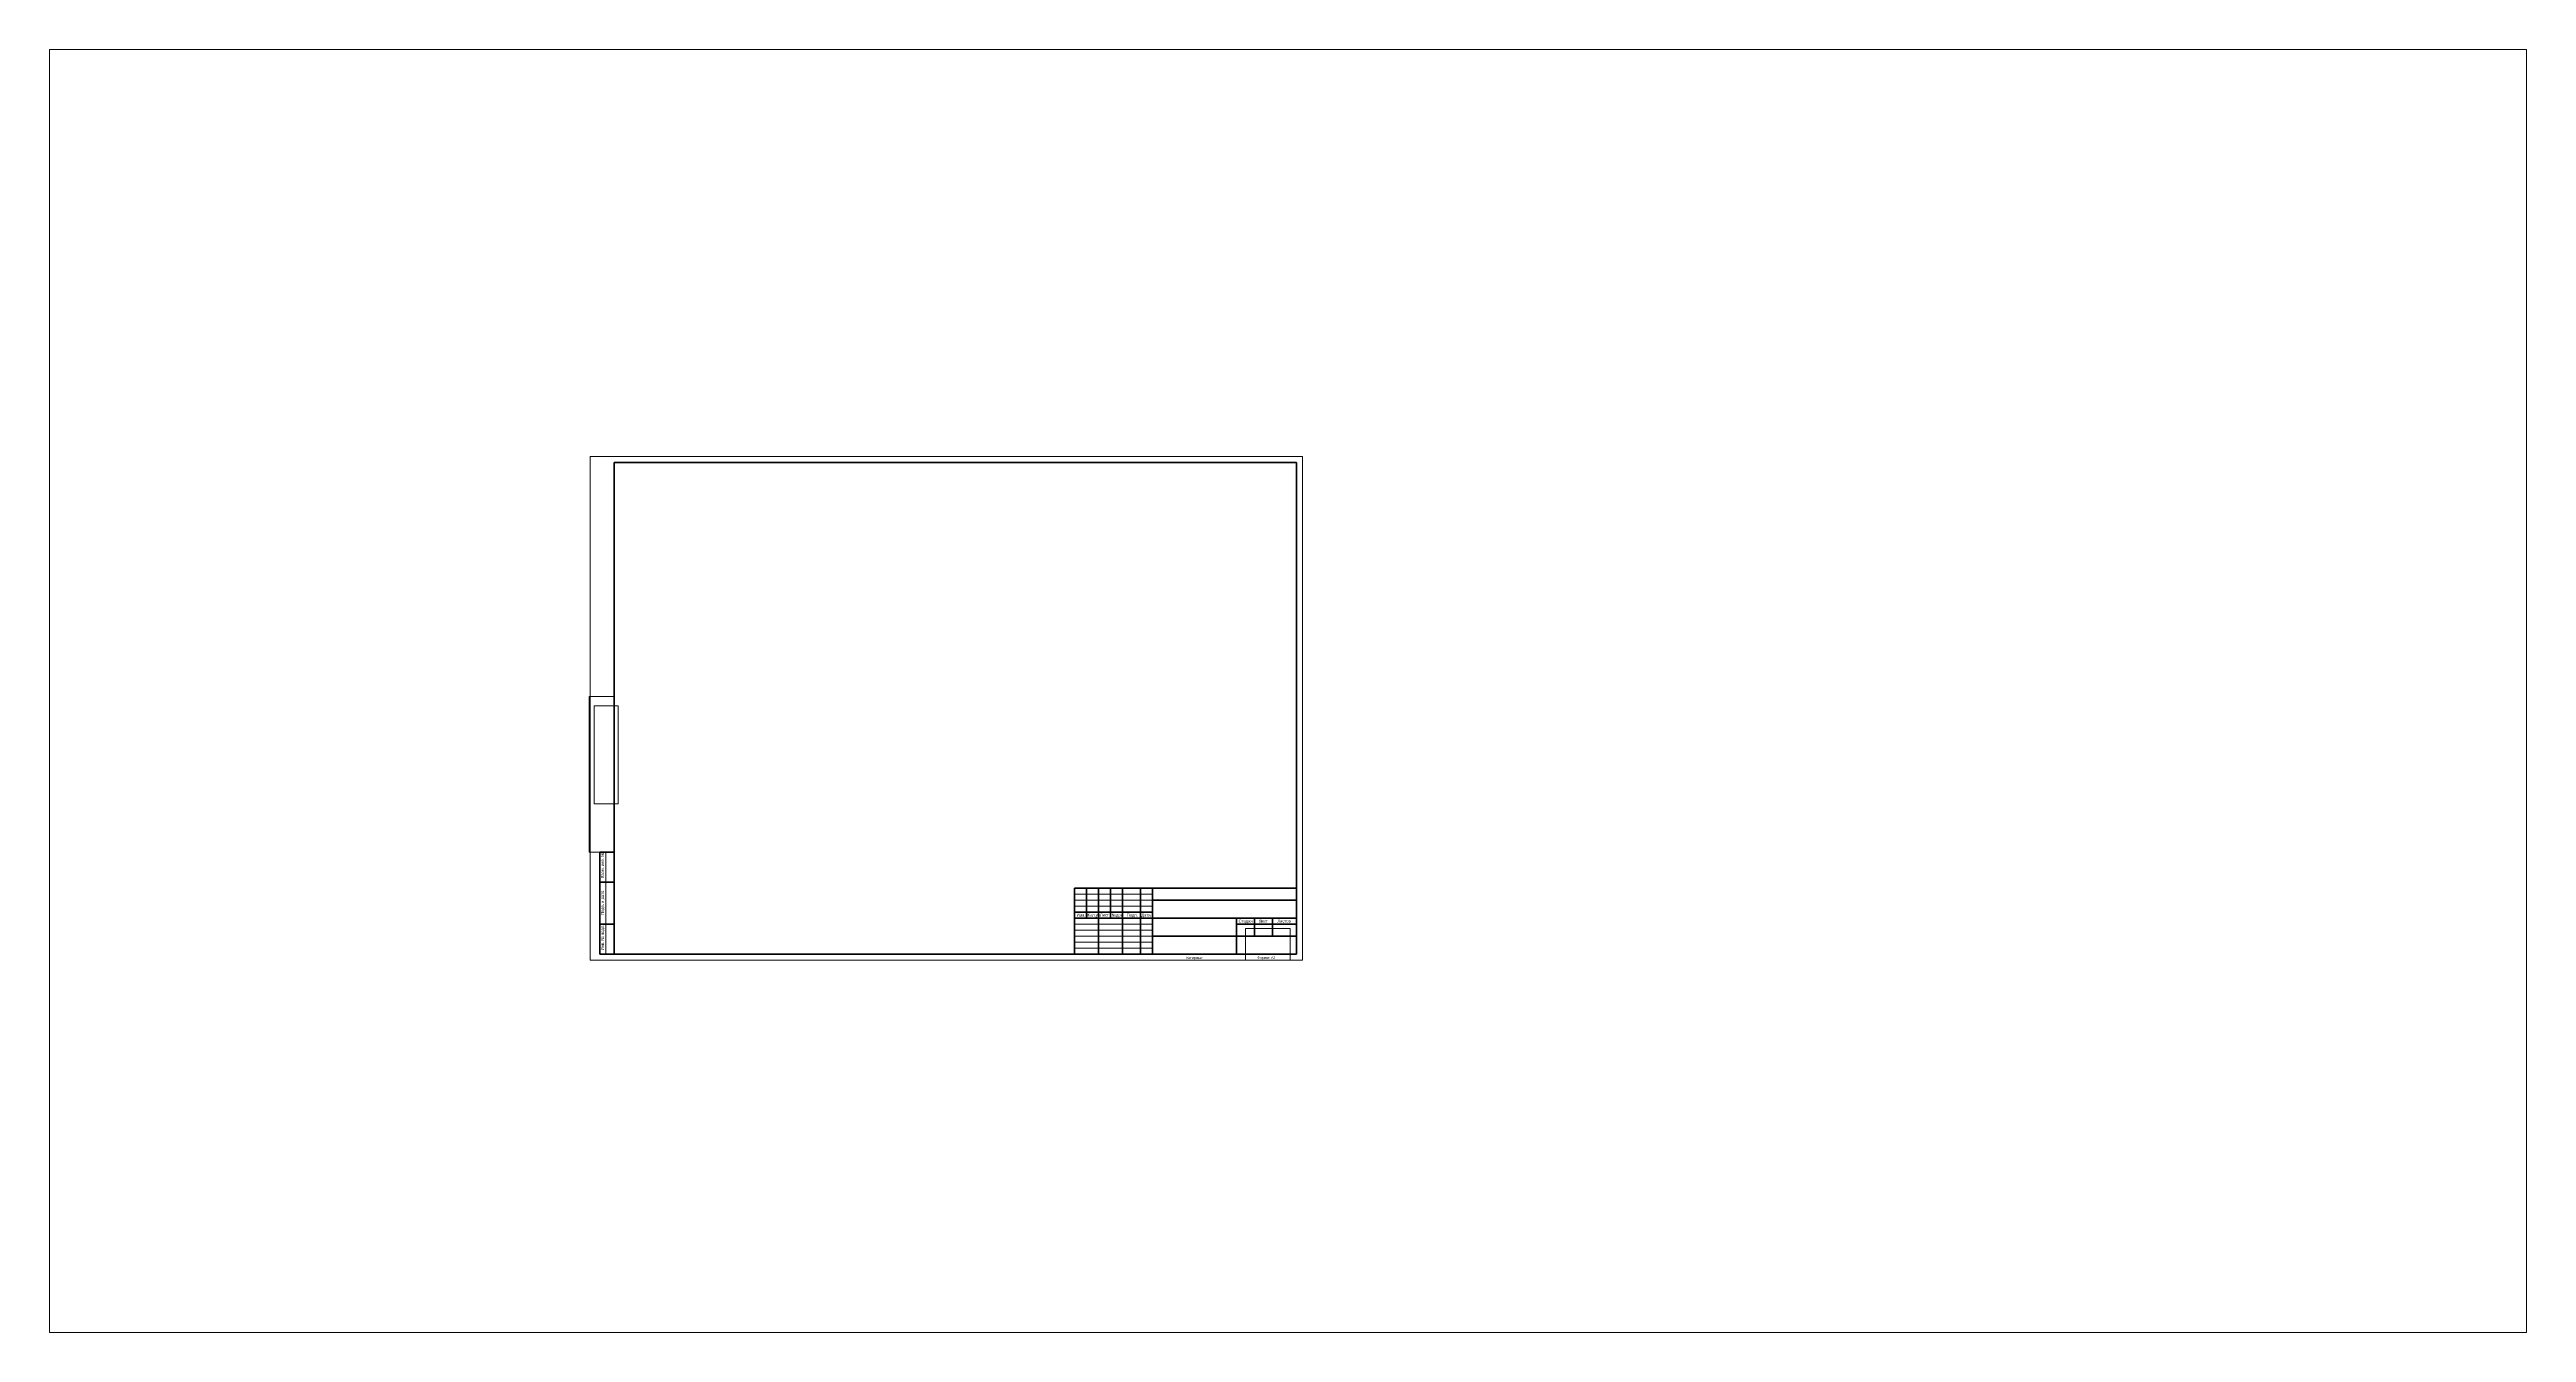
# Paper-space layout 'Layout1' of a CAD drawing. Header units: millimetres. Extents: x -451 to 1615, y -310 to 759.
# The model-space entities are those that its viewports show. They can reach past a viewport. Long polylines and large blocks are cut down to what shows.
import ezdxf

# ---------------------------------------------------------------- set-up
doc = ezdxf.new("R2010")
doc.units = ezdxf.units.MM
doc.layers.add('G-ANNO-NPLT', color=7, linetype='Continuous', plot=False)
for name, color, linetype, lineweight in [('G-ANNO-TEXT', 7, 'Continuous', 9), ('G-ANNO-TTLB', 7, 'Continuous', 9), ('G-ANNO-TTLB-THIN', 7, 'Continuous', 9)]:
    doc.layers.add(name, color=color, linetype=linetype, lineweight=lineweight)
doc.styles.add('GOST Common_1', font='ARIALN.TTF', dxfattribs={"height": 3})
doc.styles.add('GOST Common_I_10', font='ARIALN.TTF', dxfattribs={"height": 2.5})
doc.styles.add('GOST Common_I_11', font='ARIALN.TTF', dxfattribs={"height": 2})
doc.styles.add('GOST Common_I_13', font='ARIALN.TTF', dxfattribs={"height": 2.8})
doc.styles.add('GOST Common_I_7', font='ARIALN.TTF', dxfattribs={"height": 3})
doc.styles.add('GOST Common_I_8', font='ARIALN.TTF', dxfattribs={"height": 2.5})
doc.styles.add('GOST Common_I_9', font='ARIALN.TTF', dxfattribs={"height": 2.5})
doc.styles.add('ISOCPEUR_I', font='ARIALN.TTF', dxfattribs={"height": 2})
doc.styles.add('ISOCPEUR_I_1', font='ARIALN.TTF', dxfattribs={"height": 2.5})
picture_1 = doc.add_image_def('image1.png', size_in_pixel=(877, 621))

# ---------------------------------------------------------------- blocks, each defined once
blk = doc.blocks.new('Штамп ГОСТ - A2A-499204-План на отм_0_000')
at = {"layer": 'G-ANNO-TTLB'}
for p, q in [((-192, 271.5), (-192, -148.5)), ((-192, 271.5), (402, 271.5)), ((402, 271.5), (402, -148.5)), ((-192, -58.5), (-192, 216.5)), ((402, -148.5), (-192, -148.5))]:
    blk.add_line(p, q, dxfattribs=at)
at = {"layer": 'G-ANNO-TTLB', "lineweight": 35}
for p, q in [((-172, 266.5), (-172, -143.5)), ((397, 266.5), (-172, 266.5)), ((397, -143.5), (397, 266.5)), ((-184, -58.5), (-184, -143.5)), ((-184, -58.5), (-172, -58.5)), ((-184, -83.5), (-172, -83.5)), ((212, -88.5), (212, -143.5)), ((397, -88.5), (212, -88.5)), ((222, -88.5), (222, -113.5)), ((232, -88.5), (232, -143.5)), ((242, -88.5), (242, -113.5)), ((252, -88.5), (252, -143.5)), ((267, -88.5), (267, -143.5)), ((277, -88.5), (277, -143.5)), ((397, -98.5), (277, -98.5)), ((-184, -118.5), (-172, -118.5)), ((277, -108.5), (212, -108.5)), ((397, -113.5), (212, -113.5)), ((347, -113.5), (347, -143.5)), ((397, -118.5), (347, -118.5)), ((362, -113.5), (362, -128.5)), ((377, -113.5), (377, -128.5)), ((-184, -143.5), (-172, -143.5)), ((-172, -143.5), (397, -143.5)), ((397, -128.5), (277, -128.5))]:
    blk.add_line(p, q, dxfattribs=at)
at = {"layer": 'G-ANNO-TTLB-THIN'}
for p, q in [((-179, -58.5), (-179, -143.5)), ((277, -93.5), (212, -93.5)), ((277, -98.5), (212, -98.5)), ((277, -103.5), (212, -103.5)), ((277, -118.5), (212, -118.5)), ((277, -123.5), (212, -123.5)), ((277, -128.5), (212, -128.5)), ((277, -133.5), (212, -133.5)), ((277, -138.5), (212, -138.5))]:
    blk.add_line(p, q, dxfattribs=at)
at = {"layer": 'G-ANNO-TTLB', "char_height": 2.5, "attachment_point": 1, "rotation": 90, "style": 'GOST Common_I_9'}
for s, insert, width in [('Взам. инв. №', (-183, -80.1), 23.81), ('Подп. и дата', (-183, -110.9), 24.131), ('Инв. № подл.', (-183, -140.3), 23.249)]:
    blk.add_mtext(s, dxfattribs=dict(at, insert=insert, width=width))
at = {"layer": 'G-ANNO-TTLB', "attachment_point": 1}
for s, insert, char_height, width, style in [('Изм.', (213.7, -109.6), 2.5, 8.017, 'GOST Common_I_9'), ('Кол.уч.', (222.7, -109.6), 2.5, 10.454, 'GOST Common_I_8'), ('Лист', (233.1, -109.6), 2.5, 9.38, 'GOST Common_I_9'), ('№док.', (242.8, -109.6), 2.5, 10.101, 'GOST Common_I_10'), ('Подп.', (255.4, -109.6), 2.5, 9.941, 'GOST Common_I_9'), ('Дата', (267.6, -109.6), 2.5, 10.582, 'GOST Common_I_9'), ('Стадия', (348.7, -114.6), 2.5, 13.949, 'GOST Common_I_9'), ('Лист', (365.6, -114.6), 2.5, 9.38, 'GOST Common_I_9'), ('Листов', (381.1, -114.6), 2.5, 13.709, 'GOST Common_I_9'), ('Копировал', (305.3, -145.5), 2, 16.515, 'ISOCPEUR_I'), ('Формат: А2', (364.5, -145.4), 2, 18.198, 'GOST Common_I_11')]:
    blk.add_mtext(s, dxfattribs=dict(at, insert=insert, char_height=char_height, width=width, style=style))
at = {"layer": 'G-ANNO-TTLB'}
image = blk.add_image(picture_1, insert=(354.6, -148.5), size_in_units=(37.1, 26.3), dxfattribs=at)
image.dxf.flags = 7

msp = doc.modelspace()

# ---------------------------------------------------------------- texts
at = {"layer": 'G-ANNO-TEXT', "char_height": 3, "attachment_point": 1, "rotation": 90}
for s, insert, width, style in [('\\fGOST Common|b0|i1|c204|p34|;\\W.8; ', (12290.2, 2066.5), 1.026, 'GOST Common_I_7'), ('\\fGOST Common|b0|i1|c204|p34|;\\W.8; ', (12290.2, 2063.9), 1.026, 'GOST Common_I_7'), ('\\fGOST Common|b0|i1|c204|p34|;\\W.8; ', (12290.2, 2061), 1.026, 'GOST Common_I_7'), ('\\fGOST Common|b0|i1|c204|p34|;\\W.8; ', (12290.2, 2058.4), 1.026, 'GOST Common_I_7'), ('\\fGOST Common|b0|i1|c204|p34|;\\W.8; ', (12290.2, 2055.8), 1.026, 'GOST Common_I_7'), ('\\fGOST Common|b0|i1|c204|p34|;\\W.8; ', (12290.2, 2053.5), 1.026, 'GOST Common_I_7'), ('\\fGOST Common|b0|i1|c204|p34|;\\W.8; ', (12290.2, 2050.6), 1.026, 'GOST Common_I_7'), ('\\fGOST Common|b0|i1|c204|p34|;\\W.8; ', (12290.2, 2048.1), 1.026, 'GOST Common_I_7'), ('\\fGOST Common|b0|i1|c204|p34|;\\W.8; ', (12290.2, 2045.5), 1.026, 'GOST Common_I_7'), ('\\fGOST Common|b0|i1|c204|p34|;\\W.8; ', (12295.8, 2052.2), 1.026, 'GOST Common_I_7'), ('\\fGOST Common|b0|i0|c204|p34|;\\W.7; ', (12300.8, 2051.8), 0.898, 'GOST Common_1'), ('\\fGOST Common|b0|i0|c204|p34|;\\W.7; ', (12305.8, 2055.1), 0.898, 'GOST Common_1'), ('\\fGOST Common|b0|i0|c204|p34|;\\W.7; ', (12305.8, 2052.9), 0.898, 'GOST Common_1'), ('\\fGOST Common|b0|i0|c204|p34|;\\W.7; ', (12305.8, 2048.7), 0.898, 'GOST Common_1'), ('\\fGOST Common|b0|i1|c204|p34|;\\W.8; ', (12290.2, 2042.9), 1.026, 'GOST Common_I_7'), ('\\fGOST Common|b0|i1|c204|p34|;\\W.8; ', (12290.2, 2001.5), 1.026, 'GOST Common_I_7'), ('\\fGOST Common|b0|i1|c204|p34|;\\W.8; ', (12290.2, 1998.9), 1.026, 'GOST Common_I_7'), ('\\fGOST Common|b0|i1|c204|p34|;\\W.8; ', (12290.2, 1996), 1.026, 'GOST Common_I_7'), ('\\fGOST Common|b0|i1|c204|p34|;\\W.8; ', (12290.2, 1993.4), 1.026, 'GOST Common_I_7'), ('\\fGOST Common|b0|i1|c204|p34|;\\W.8; ', (12290.2, 1990.8), 1.026, 'GOST Common_I_7'), ('\\fGOST Common|b0|i1|c204|p34|;\\W.8; ', (12290.2, 1988.5), 1.026, 'GOST Common_I_7'), ('\\fGOST Common|b0|i1|c204|p34|;\\W.8; ', (12290.2, 1985.6), 1.026, 'GOST Common_I_7'), ('\\fGOST Common|b0|i1|c204|p34|;\\W.8; ', (12290.2, 1983.1), 1.026, 'GOST Common_I_7'), ('\\fGOST Common|b0|i1|c204|p34|;\\W.8; ', (12295.8, 1987.4), 1.026, 'GOST Common_I_7'), ('\\fGOST Common|b0|i1|c204|p34|;\\W.8; ', (12300.8, 1987.1), 1.026, 'GOST Common_I_7'), ('\\fGOST Common|b0|i1|c204|p34|;\\W.8; ', (12305.8, 1987.2), 1.026, 'GOST Common_I_7'), ('\\fGOST Common|b0|i1|c204|p34|;\\W.8; ', (12290.2, 1980.5), 1.026, 'GOST Common_I_7'), ('\\fGOST Common|b0|i1|c204|p34|;\\W.8; ', (12290.2, 1977.9), 1.026, 'GOST Common_I_7')]:
    msp.add_mtext(s, dxfattribs=dict(at, insert=insert, width=width, style=style))

psp = doc.layouts.get("Layout1")

# ---------------------------------------------------------------- block references
at = {"layer": 'G-ANNO-TTLB'}
psp.add_blockref('Штамп ГОСТ - A2A-499204-План на отм_0_000', (192, 148.5), dxfattribs=at)

# ---------------------------------------------------------------- texts
at = {"layer": 'G-ANNO-TEXT', "char_height": 3, "width": 1.026, "attachment_point": 1, "style": 'GOST Common_I_7'}
for insert in [(438.5, 119.5), (442.1, 114.3), (444.6, 109.1), (451.6, 114.3), (452.1, 119.5), (454.5, 104), (462, 109.1), (464.4, 104), (466.8, 114.3), (469.6, 119.5), (479.3, 119.5), (480.4, 109.1), (489.2, 119.5), (493.8, 109.1), (506.9, 109.1), (424, 98.8), (443.3, 98.8), (455.3, 98.8), (475.6, 98.8), (485.9, 98.8), (501.3, 98.8), (514.3, 98.8)]:
    psp.add_mtext('\\fGOST Common|b0|i1|c204|p34|;\\W.8; ', dxfattribs=dict(at, insert=insert))
at = {"layer": 'G-ANNO-TTLB', "attachment_point": 1}
for s, insert, char_height, width, style in [('\\fGOST Common|b0|i1|c204|p34|;\\W.9; ', (515.1, 44.2), 2.8, 1.01, 'GOST Common_I_13'), ('\\fGOST Common|b0|i1|c204|p34|;\\W.9; ', (525.8, 48.9), 2.8, 1.01, 'GOST Common_I_13'), ('\\fGOST Common|b0|i1|c204|p34|;\\W.9; ', (537.7, 48.9), 2.8, 1.01, 'GOST Common_I_13'), ('\\fGOST Common|b0|i1|c204|p34|;\\W.9; ', (540.1, 48.9), 2.8, 1.01, 'GOST Common_I_13'), ('\\fGOST Common|b0|i1|c204|p34|;\\W.9; ', (551.6, 44.2), 2.8, 1.01, 'GOST Common_I_13'), ('\\fGOST Common|b0|i1|c204|p34|;\\W.9; ', (564.8, 48.9), 2.8, 1.01, 'GOST Common_I_13'), ('\\fGOST Common|b0|i1|c204|p34|;\\W.9; ', (566.3, 44.2), 2.8, 1.01, 'GOST Common_I_13'), ('\\fGOST Common|b0|i1|c204|p34|;\\W.9; ', (577.5, 48.9), 2.8, 1.01, 'GOST Common_I_13'), ('\\fGOST Common|b0|i1|c204|p34|;\\W.9; ', (580.1, 48.9), 2.8, 1.01, 'GOST Common_I_13'), ('\\fISOCPEUR|b0|i1|c204|p34|; ', (496.3, 13.9), 2.5, 1.924, 'ISOCPEUR_I_1'), ('\\fISOCPEUR|b0|i1|c204|p34|; ', (501.8, 13.9), 2.5, 1.924, 'ISOCPEUR_I_1')]:
    psp.add_mtext(s, dxfattribs=dict(at, insert=insert, char_height=char_height, width=width, style=style))

# ---------------------------------------------------------------- viewports
at = {"layer": '0'}
psp.add_viewport(center=(581.9, 224.5), size=(2065.3, 1069.778), view_center_point=(581.9, 224.5), view_height=1069.778, dxfattribs=at)
at = {"layer": 'G-ANNO-NPLT'}
for center, size, view_center_point, view_height, status in [((9.7, 155), (20.8, 130), (12299.4, 2039.3), 130, 3), ((13.4, 171.2), (19.8, 81.76), (12355.3, 1532.1), 81.76, 4)]:
    psp.add_viewport(center=center, size=size, view_center_point=view_center_point, view_height=view_height, status=status, dxfattribs=at)

doc.saveas('drawing.dxf')
